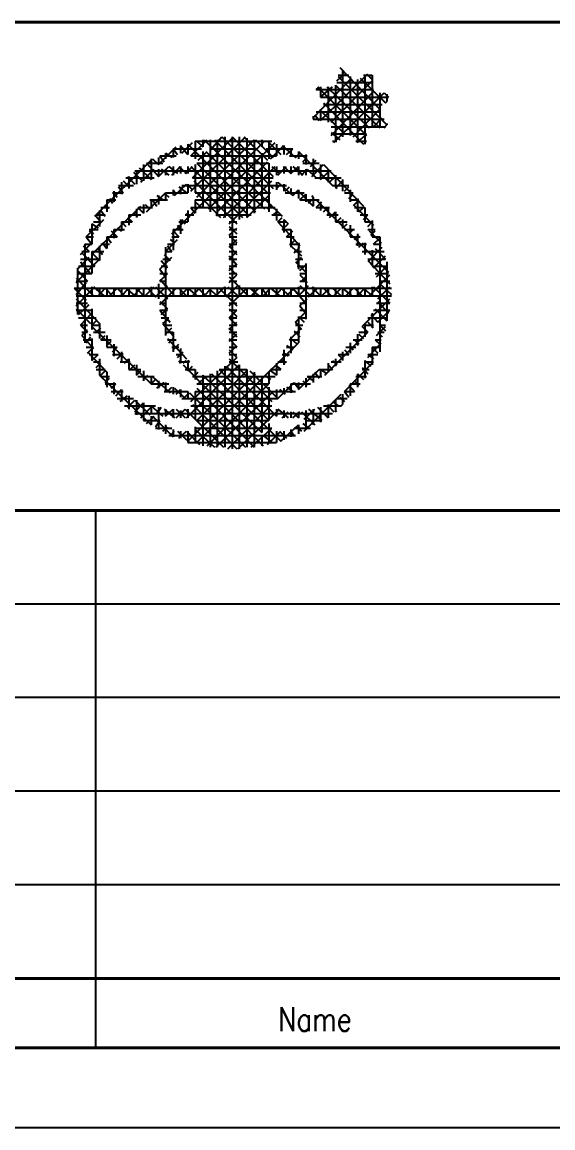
# Model space of a CAD drawing. Extents: x -620 to 569, y 5788 to 6629.
# Drawn here: x 342.9 to 376, y 5792.8 to 5861.9 of the extents above; entities that cross this region are included whole.
import ezdxf

# ---------------------------------------------------------------- set-up
doc = ezdxf.new("R2010")
doc.units = 0
for name, color, linetype, lineweight in [('TEXT_3', 6, 'CONTINUOUS', 25), ('TEXT_7', 1, 'CONTINUOUS', 60), ('VOLL_03', 6, 'CONTINUOUS', 25), ('VOLL_05', 7, 'CONTINUOUS', 40)]:
    doc.layers.add(name, color=color, linetype=linetype, lineweight=lineweight)
doc.styles.add('ROMANS', font='romans.shx', dxfattribs={"width": 0.6, "height": 80})

msp = doc.modelspace()

# ---------------------------------------------------------------- linework, layer by layer
at = {"layer": 'TEXT_7', "lineweight": 25}
for p, q in [((362.686, 5859.0242), (365.1651, 5856.4349)), ((362.8513, 5858.8314), (362.8513, 5854.6995)), ((361.0057, 5855.8839), (363.4022, 5858.3631)), ((361.474, 5855.7187), (364.4214, 5858.6386)), ((362.1351, 5855.6085), (364.6969, 5858.1978)), ((362.4932, 5858.1978), (362.9614, 5858.6386)), ((362.4932, 5858.0876), (364.6969, 5858.0876)), ((362.5758, 5858.5559), (363.2369, 5858.5559)), ((362.5758, 5858.4733), (365.6059, 5855.4432)), ((363.3195, 5858.4733), (363.3195, 5854.7821)), ((363.7878, 5858.2805), (363.7878, 5854.3414)), ((363.9531, 5858.3631), (365.5232, 5856.8205)), ((364.1459, 5858.5559), (364.6969, 5858.5559)), ((364.2286, 5858.5559), (364.2286, 5854.2312)), ((364.3388, 5858.6386), (364.6969, 5858.2805)), ((364.6969, 5858.5559), (364.6969, 5855.333)), ((361.1985, 5857.6469), (361.3913, 5857.8122)), ((361.1985, 5857.6469), (364.7795, 5857.6469)), ((361.2811, 5857.8122), (364.3388, 5854.7821)), ((361.474, 5857.8122), (361.474, 5857.1786)), ((361.474, 5857.1786), (362.2177, 5857.8122)), ((361.8596, 5857.8122), (364.504, 5855.2504)), ((361.9422, 5857.8122), (361.9422, 5855.6085)), ((362.1351, 5854.7821), (364.7795, 5857.5367)), ((362.3003, 5854.3414), (365.4406, 5857.4541)), ((362.4105, 5857.9224), (362.4105, 5854.424)), ((362.4105, 5857.9224), (365.1651, 5855.2504)), ((365.1651, 5857.4541), (365.1651, 5855.2504)), ((365.4406, 5857.4541), (365.7161, 5857.1786)), ((361.474, 5857.1786), (365.7161, 5857.1786)), ((361.6668, 5856.8205), (364.1459, 5854.2312)), ((361.6668, 5856.7103), (365.3304, 5856.7103)), ((365.5232, 5856.8205), (365.6059, 5856.9032)), ((365.6059, 5857.3714), (365.6059, 5856.9032)), ((361.1159, 5856.0768), (361.3913, 5855.7187)), ((361.1985, 5856.2696), (365.1651, 5856.2696)), ((361.474, 5856.4349), (361.474, 5855.7187)), ((361.474, 5856.3522), (362.9614, 5854.8923)), ((363.5124, 5854.6995), (365.1651, 5856.4349)), ((361.0057, 5855.9941), (361.0057, 5855.8013)), ((361.0057, 5855.8013), (365.4406, 5855.8013)), ((362.1351, 5855.333), (365.5232, 5855.333)), ((364.7795, 5855.333), (365.3304, 5855.8839)), ((365.4406, 5855.2504), (365.6059, 5855.4432)), ((365.6059, 5855.5258), (365.6059, 5855.4432)), ((353.3754, 5851.3113), (356.7911, 5854.6995)), ((353.4856, 5852.1377), (356.0474, 5854.6995)), ((354.5874, 5853.8731), (355.3036, 5854.6995)), ((355.3036, 5854.6995), (358.5265, 5851.4766)), ((355.4964, 5854.6995), (355.4964, 5849.6585)), ((355.9647, 5854.6995), (355.9647, 5835.2243)), ((355.9647, 5854.6995), (358.5265, 5852.2203)), ((356.4055, 5854.6995), (356.4055, 5849.5483)), ((356.6809, 5854.6995), (358.1684, 5853.2395)), ((362.1351, 5854.9749), (362.686, 5854.5066)), ((362.1351, 5854.8923), (364.3388, 5854.8923)), ((363.7878, 5854.3414), (364.3388, 5854.8923)), ((351.3645, 5852.9641), (352.4664, 5854.0659)), ((352.1909, 5848.6393), (357.9756, 5854.424)), ((352.2735, 5853.9557), (354.0365, 5853.9557)), ((352.2735, 5853.9557), (352.2735, 5853.4048)), ((352.2735, 5853.9557), (352.549, 5853.5976)), ((352.7418, 5854.1485), (352.7418, 5853.6803)), ((352.7418, 5854.1485), (353.1826, 5853.5976)), ((352.8245, 5853.6803), (353.4856, 5854.3414)), ((353.1826, 5854.2312), (353.1826, 5853.5976)), ((353.1826, 5854.2312), (357.4247, 5850.0166)), ((353.3754, 5853.515), (354.3946, 5854.5066)), ((353.6508, 5854.424), (358.4439, 5854.424)), ((353.6508, 5854.424), (353.6508, 5853.3222)), ((353.761, 5850.9256), (357.342, 5854.5066)), ((353.761, 5854.424), (354.1191, 5854.0659)), ((354.1191, 5854.5066), (354.1191, 5854.0659)), ((354.2018, 5854.5066), (359.0774, 5849.7411)), ((354.4772, 5850.2094), (358.6367, 5854.3414)), ((354.5874, 5854.5066), (354.5874, 5850.0166)), ((354.5874, 5853.9557), (357.5349, 5853.9557)), ((354.8629, 5854.5066), (358.2511, 5851.1185)), ((355.0282, 5854.5066), (355.0282, 5849.7411)), ((356.8737, 5854.6168), (356.8737, 5849.6585)), ((357.342, 5854.5066), (357.342, 5849.934)), ((357.4247, 5854.5066), (358.5265, 5853.4048)), ((357.8103, 5854.5066), (357.8103, 5854.0659)), ((358.0858, 5853.9557), (359.7385, 5853.9557)), ((358.1684, 5854.424), (358.9948, 5853.5976)), ((358.2511, 5854.424), (358.2511, 5853.3222)), ((358.3612, 5853.3222), (359.1876, 5854.1485)), ((358.7193, 5854.2312), (358.7193, 5853.515)), ((359.0774, 5854.1485), (359.9038, 5853.4048)), ((359.1876, 5854.1485), (359.1876, 5853.5976)), ((359.3529, 5853.5976), (359.7385, 5853.9557)), ((359.6284, 5853.9557), (359.6284, 5853.515)), ((362.2177, 5854.424), (362.4932, 5854.424)), ((363.6776, 5854.424), (364.3388, 5854.424)), ((347.3979, 5849.7411), (350.9789, 5853.3222)), ((350.8962, 5853.3222), (350.8962, 5852.0275)), ((350.9789, 5853.3222), (351.3645, 5852.9641)), ((351.3645, 5853.4048), (351.3645, 5852.9641)), ((351.4472, 5853.515), (352.4664, 5853.515)), ((351.4472, 5853.515), (351.7226, 5853.1293)), ((351.8053, 5853.6803), (351.8053, 5853.3222)), ((351.8053, 5853.6803), (352.1909, 5853.4048)), ((353.3754, 5853.515), (358.7193, 5853.515)), ((353.8437, 5853.2395), (354.3946, 5853.7904)), ((354.1191, 5853.7904), (354.1191, 5850.2921)), ((354.312, 5853.7904), (357.9756, 5850.2094)), ((357.8103, 5853.6803), (357.8103, 5850.2921)), ((359.5457, 5853.515), (360.6476, 5853.515)), ((359.9038, 5853.4048), (360.1793, 5853.6803)), ((360.0966, 5853.7904), (360.0966, 5853.3222)), ((360.0966, 5853.7904), (362.2177, 5851.6694)), ((360.3721, 5853.1293), (360.6476, 5853.4048)), ((360.5649, 5853.5976), (360.5649, 5852.9641)), ((360.8404, 5852.8539), (361.1985, 5853.2395)), ((361.0057, 5853.3222), (361.0057, 5852.2203)), ((349.877, 5852.5784), (362.1351, 5852.5784)), ((349.9872, 5852.5784), (349.9872, 5851.752)), ((350.1525, 5852.7712), (350.8962, 5852.0275)), ((350.2627, 5851.8622), (351.0891, 5852.6886)), ((350.4279, 5852.9641), (350.4279, 5851.9448)), ((350.6208, 5853.0467), (351.64, 5853.0467)), ((350.6208, 5853.0467), (351.3645, 5852.2203)), ((351.3645, 5852.2203), (351.9981, 5852.8539)), ((351.3645, 5852.6886), (351.3645, 5852.2203)), ((351.5298, 5852.6886), (351.9981, 5852.3029)), ((351.8053, 5852.6886), (351.8053, 5852.3029)), ((351.9981, 5852.8539), (352.549, 5852.4131)), ((352.1909, 5852.3029), (352.7418, 5852.8539)), ((352.2735, 5852.8539), (352.2735, 5852.3029)), ((352.6316, 5852.8539), (353.0999, 5852.4131)), ((352.7418, 5852.8539), (352.7418, 5852.4131)), ((353.0173, 5852.4131), (353.4856, 5852.8539)), ((353.1826, 5852.8539), (353.1826, 5852.4131)), ((353.3754, 5852.8539), (356.5983, 5849.6585)), ((353.6508, 5852.9641), (353.6508, 5851.2011)), ((353.761, 5853.0467), (358.2511, 5853.0467)), ((353.761, 5853.0467), (356.9564, 5849.8238)), ((354.9455, 5849.934), (358.1684, 5853.1293)), ((355.4138, 5849.6585), (358.6367, 5852.8539)), ((358.2511, 5853.0467), (358.2511, 5850.0166)), ((358.4439, 5852.8539), (358.9122, 5852.4131)), ((358.7193, 5852.8539), (358.7193, 5852.3029)), ((358.802, 5852.3029), (359.3529, 5852.8539)), ((359.1876, 5852.8539), (359.1876, 5852.4131)), ((359.1876, 5852.8539), (359.6284, 5852.4131)), ((359.6284, 5852.8539), (359.6284, 5852.4131)), ((359.6284, 5852.4131), (360.0966, 5852.8539)), ((359.7385, 5852.8539), (360.3721, 5852.3029)), ((360.0966, 5852.8539), (360.0966, 5852.3029)), ((360.2895, 5852.3029), (360.6476, 5852.6886)), ((360.3721, 5853.0467), (361.3913, 5853.0467)), ((360.5649, 5852.6886), (360.5649, 5852.3029)), ((360.6476, 5852.6886), (361.1985, 5852.1377)), ((360.923, 5852.2203), (361.6668, 5852.9641)), ((361.474, 5852.9641), (361.474, 5852.0275)), ((361.474, 5852.0275), (362.0249, 5852.5784)), ((361.6668, 5852.9641), (364.1459, 5850.3747)), ((361.9422, 5852.6886), (361.9422, 5851.8622)), ((349.0506, 5851.8622), (349.0506, 5851.1185)), ((349.1608, 5851.9448), (349.5189, 5851.5867)), ((349.3261, 5852.1377), (351.0891, 5852.1377)), ((349.4363, 5852.2203), (349.877, 5851.752)), ((349.5189, 5852.2203), (349.5189, 5851.4766)), ((349.7944, 5852.4958), (350.3453, 5851.9448)), ((353.4856, 5852.1377), (358.5265, 5852.1377)), ((353.5682, 5851.9448), (356.2402, 5849.2729)), ((355.7719, 5849.2729), (358.4439, 5851.9448)), ((358.7193, 5851.8622), (358.7193, 5851.3939)), ((358.802, 5851.8622), (359.7385, 5851.0358)), ((361.1159, 5852.1377), (362.7686, 5852.1377)), ((362.0249, 5851.8622), (362.4105, 5852.2203)), ((362.4105, 5852.3029), (362.4105, 5851.5867)), ((362.4932, 5851.5867), (362.8513, 5851.9448)), ((362.8513, 5852.0275), (362.8513, 5851.3113)), ((348.4997, 5851.2011), (349.1608, 5851.2011)), ((348.5824, 5851.3113), (348.5824, 5850.6502)), ((348.5824, 5851.2011), (348.7752, 5850.9256)), ((348.8578, 5851.6694), (349.7944, 5851.6694)), ((348.8578, 5851.5867), (349.1608, 5851.2011)), ((350.6208, 5850.0166), (351.8053, 5851.2011)), ((351.8053, 5851.2011), (353.1826, 5851.2011)), ((351.8053, 5851.2011), (351.8053, 5850.7604)), ((352.2735, 5851.3939), (352.2735, 5851.0358)), ((352.2735, 5851.3939), (352.4664, 5851.1185)), ((352.3562, 5851.0358), (353.0999, 5851.752)), ((352.6316, 5851.5867), (353.0999, 5851.2011)), ((352.7418, 5851.5867), (352.7418, 5851.1185)), ((352.8245, 5851.6694), (359.3529, 5851.6694)), ((353.0999, 5851.752), (353.4856, 5851.3939)), ((353.1826, 5851.752), (353.1826, 5851.2011)), ((353.6508, 5851.3113), (355.221, 5849.6585)), ((353.6508, 5851.2011), (358.3612, 5851.2011)), ((358.7193, 5851.4766), (358.9948, 5851.752)), ((359.1876, 5851.752), (359.1876, 5851.3113)), ((359.2703, 5851.3113), (359.5457, 5851.5867)), ((359.2703, 5851.2011), (360.4547, 5851.2011)), ((359.6284, 5851.4766), (359.6284, 5851.1185)), ((359.7385, 5851.0358), (360.0966, 5851.3939)), ((360.014, 5851.3939), (361.0057, 5850.3747)), ((360.0966, 5851.3939), (360.0966, 5850.843)), ((362.2177, 5851.6694), (363.2369, 5851.6694)), ((362.4105, 5851.5867), (362.4932, 5851.4766)), ((362.9614, 5851.3113), (363.2369, 5851.5867)), ((362.9614, 5851.2011), (363.5124, 5851.2011)), ((363.3195, 5851.3939), (363.3195, 5850.6502)), ((348.0314, 5850.4849), (348.2243, 5850.2094)), ((348.1416, 5850.7604), (348.6925, 5850.7604)), ((348.1416, 5850.7604), (348.1416, 5850.0166)), ((348.3069, 5850.843), (348.4997, 5850.5675)), ((350.4279, 5850.4849), (350.4279, 5849.934)), ((350.5381, 5850.4849), (350.8136, 5850.2094)), ((350.8136, 5850.7604), (351.9154, 5850.7604)), ((350.8962, 5850.7604), (350.8962, 5850.2921)), ((350.9789, 5850.7604), (351.2543, 5850.3747)), ((351.2543, 5851.0358), (351.64, 5850.7604)), ((351.3645, 5851.0358), (351.3645, 5850.4849)), ((351.8053, 5851.1185), (351.9981, 5850.9256)), ((353.6508, 5850.7604), (358.2511, 5850.7604)), ((353.6508, 5850.7604), (353.6508, 5849.934)), ((353.6508, 5850.6502), (354.0365, 5850.2921)), ((356.8737, 5849.6585), (358.2511, 5851.0358)), ((358.1684, 5850.2094), (358.4439, 5850.4849)), ((360.1793, 5850.7604), (360.5649, 5851.1185)), ((360.1793, 5850.7604), (361.3913, 5850.7604)), ((360.5649, 5851.1185), (360.5649, 5850.6502)), ((360.7302, 5850.5675), (361.0057, 5850.843)), ((360.923, 5851.0358), (361.0057, 5850.9256)), ((361.0057, 5850.9256), (361.0057, 5850.3747)), ((361.1985, 5850.7604), (365.7161, 5846.2428)), ((361.1985, 5850.2921), (361.5566, 5850.6502)), ((361.474, 5850.6502), (361.474, 5850.0992)), ((363.2369, 5850.843), (363.5124, 5851.1185)), ((363.3195, 5850.7604), (363.8705, 5850.7604)), ((363.5124, 5850.4849), (364.7795, 5849.1902)), ((363.595, 5850.4849), (363.8705, 5850.7604)), ((363.7878, 5850.843), (363.7878, 5850.0166)), ((347.205, 5847.3446), (350.2627, 5850.3747)), ((347.4805, 5849.8238), (348.0314, 5849.8238)), ((347.6733, 5850.0992), (347.6733, 5849.1076)), ((347.756, 5850.2921), (348.3069, 5850.2921)), ((347.756, 5850.0992), (348.0314, 5849.7411)), ((349.5189, 5849.8238), (350.2627, 5849.8238)), ((349.5189, 5849.8238), (349.5189, 5849.1902)), ((349.7944, 5849.934), (350.0698, 5849.7411)), ((349.9872, 5850.2094), (349.9872, 5849.6585)), ((350.0698, 5850.2921), (350.9789, 5850.2921)), ((350.0698, 5850.2921), (350.4279, 5849.934)), ((353.0173, 5849.8238), (353.5682, 5849.8238)), ((353.0999, 5849.934), (353.2927, 5849.6585)), ((353.1826, 5850.0992), (353.1826, 5849.383)), ((353.3754, 5850.2921), (358.6367, 5850.2921)), ((353.3754, 5850.2921), (353.6508, 5849.934)), ((354.9455, 5849.8238), (357.1492, 5849.8238)), ((358.4439, 5849.8238), (358.9948, 5849.8238)), ((358.5265, 5849.8238), (358.7193, 5850.0166)), ((358.7193, 5850.2094), (358.7193, 5849.4657)), ((361.1985, 5850.2921), (362.0249, 5850.2921)), ((361.6668, 5850.0166), (361.9422, 5850.2921)), ((361.8596, 5849.8238), (362.5758, 5849.8238)), ((361.9422, 5850.2921), (361.9422, 5849.8238)), ((362.0249, 5849.6585), (362.4105, 5850.0166)), ((362.4105, 5850.0166), (362.4105, 5849.383)), ((363.595, 5850.2921), (364.2286, 5850.2921)), ((363.8705, 5850.0166), (364.1459, 5850.2921)), ((363.9531, 5849.8238), (364.4214, 5849.8238)), ((364.1459, 5849.5483), (364.4214, 5849.8238)), ((364.2286, 5850.2921), (364.2286, 5849.383)), ((346.8469, 5848.4465), (347.9488, 5849.5483)), ((347.205, 5849.2729), (347.205, 5848.0057)), ((347.205, 5849.2729), (347.5907, 5848.9974)), ((347.3152, 5849.383), (347.756, 5849.383)), ((347.4805, 5849.7411), (347.756, 5849.383)), ((349.0506, 5849.383), (349.7117, 5849.383)), ((349.0506, 5849.383), (349.0506, 5848.8321)), ((349.0506, 5849.383), (349.3261, 5849.1076)), ((349.4363, 5849.6585), (349.7117, 5849.383)), ((352.549, 5849.1902), (352.8245, 5848.8321)), ((352.6316, 5849.383), (353.1826, 5849.383)), ((352.7418, 5849.5483), (352.7418, 5848.6393)), ((352.8245, 5849.5483), (353.0173, 5849.2729)), ((355.7719, 5849.383), (356.2402, 5849.383)), ((355.7719, 5849.1076), (356.2402, 5848.6393)), ((358.802, 5849.383), (359.0774, 5849.6585)), ((358.802, 5849.383), (359.3529, 5849.383)), ((358.802, 5849.383), (360.1793, 5847.8956)), ((359.0774, 5848.9148), (359.4631, 5849.2729)), ((359.1876, 5849.5483), (359.1876, 5848.7219)), ((359.1876, 5849.5483), (359.4631, 5849.2729)), ((362.4105, 5849.383), (363.1267, 5849.383)), ((362.4932, 5849.383), (362.7686, 5849.6585)), ((362.8513, 5849.5483), (362.8513, 5848.9974)), ((362.8513, 5848.9974), (363.1267, 5849.2729)), ((363.3195, 5849.1902), (363.3195, 5848.4465)), ((364.2286, 5849.383), (364.6969, 5849.383)), ((364.4214, 5849.1076), (364.6969, 5849.383)), ((364.6969, 5849.4657), (364.6969, 5848.4465)), ((346.8469, 5848.4465), (347.3152, 5848.4465)), ((346.8469, 5848.4465), (347.205, 5848.0057)), ((347.0398, 5848.9148), (347.5907, 5848.9148)), ((347.0398, 5848.8321), (347.3152, 5848.6393)), ((348.1416, 5848.4465), (348.7752, 5848.4465)), ((348.1416, 5848.4465), (348.1416, 5847.7303)), ((348.1416, 5848.4465), (348.4171, 5848.0884)), ((348.4171, 5848.8321), (348.7752, 5848.4465)), ((348.5824, 5848.9148), (349.2435, 5848.9148)), ((348.5824, 5848.9148), (348.5824, 5848.3638)), ((348.7752, 5848.9974), (349.0506, 5848.8321)), ((352.1909, 5848.4465), (352.6316, 5848.4465)), ((352.2735, 5848.9148), (352.9071, 5848.9148)), ((352.2735, 5848.9148), (352.2735, 5847.6201)), ((352.2735, 5848.8321), (352.6316, 5848.4465)), ((355.7719, 5848.5567), (356.2402, 5848.9974)), ((355.7719, 5848.9148), (356.2402, 5848.9148)), ((355.7719, 5848.5567), (356.2402, 5848.0884)), ((355.7719, 5848.4465), (356.2402, 5848.4465)), ((359.0774, 5848.9148), (359.6284, 5848.9148)), ((359.3529, 5848.4465), (359.7385, 5848.8321)), ((359.3529, 5848.4465), (359.8212, 5848.4465)), ((359.6284, 5848.9148), (359.6284, 5847.8129)), ((362.9614, 5848.9148), (363.595, 5848.9148)), ((363.2369, 5848.6393), (363.5124, 5848.9148)), ((363.3195, 5848.4465), (363.9531, 5848.4465)), ((363.595, 5848.2812), (363.8705, 5848.5567)), ((363.7878, 5848.6393), (363.7878, 5847.8956)), ((364.4214, 5848.9148), (364.8897, 5848.9148)), ((364.504, 5848.8321), (365.2478, 5848.0884)), ((364.6142, 5848.5567), (364.8897, 5848.8321)), ((364.6969, 5848.4465), (365.1651, 5848.4465)), ((365.1651, 5848.4465), (365.1651, 5841.2845)), ((346.4888, 5847.3446), (347.205, 5848.0884)), ((346.6541, 5847.8956), (347.0398, 5847.5375)), ((346.7643, 5848.0057), (347.205, 5848.0057)), ((346.7643, 5848.0057), (346.7643, 5841.8354)), ((347.5907, 5847.7303), (347.8662, 5847.3446)), ((347.6733, 5847.8956), (347.6733, 5846.9865)), ((347.756, 5848.0057), (348.3069, 5848.0057)), ((347.8662, 5848.0884), (348.1416, 5847.7303)), ((351.8053, 5847.5375), (352.549, 5848.2812)), ((351.8053, 5847.8129), (351.8053, 5842.3037)), ((351.9154, 5848.0057), (352.3562, 5848.0057)), ((351.9154, 5847.8956), (352.1909, 5847.5375)), ((352.0807, 5848.2812), (352.3562, 5848.0884)), ((355.7719, 5847.8129), (356.2402, 5848.2812)), ((355.7719, 5848.0057), (356.2402, 5848.0057)), ((355.7719, 5847.8956), (356.2402, 5847.3446)), ((359.5457, 5848.0057), (360.1793, 5848.0057)), ((359.6284, 5848.0057), (359.9038, 5848.2812)), ((359.6284, 5847.8956), (360.2895, 5847.262)), ((359.8212, 5847.4548), (360.1793, 5847.8129)), ((360.0966, 5848.0884), (360.0966, 5846.4356)), ((363.6776, 5848.0057), (364.3388, 5848.0057)), ((363.8705, 5847.8129), (364.1459, 5848.0884)), ((364.2286, 5848.0884), (364.2286, 5847.3446)), ((364.504, 5846.9865), (365.3304, 5847.8129)), ((364.7795, 5848.0057), (365.1651, 5848.3638)), ((364.7795, 5848.0057), (365.2478, 5848.0057)), ((364.8897, 5847.7303), (365.5232, 5847.0692)), ((346.2134, 5845.6092), (347.6733, 5847.0692)), ((346.296, 5846.4356), (347.0398, 5847.1794)), ((346.4888, 5847.0692), (347.6733, 5847.0692)), ((346.5715, 5847.5375), (347.0398, 5847.5375)), ((346.5715, 5847.4548), (347.3979, 5846.6284)), ((347.205, 5847.5375), (347.9488, 5847.5375)), ((347.205, 5847.5375), (347.205, 5846.1601)), ((347.205, 5847.4548), (347.6733, 5846.9865)), ((351.4472, 5846.4356), (352.1909, 5847.1794)), ((351.64, 5847.0692), (352.0807, 5847.0692)), ((351.7226, 5847.3446), (352.0807, 5846.9865)), ((351.8053, 5847.5375), (352.1909, 5847.5375)), ((355.7719, 5847.5375), (356.2402, 5847.5375)), ((355.7719, 5847.0692), (356.2402, 5847.5375)), ((355.7719, 5847.262), (356.2402, 5846.7111)), ((355.7719, 5847.0692), (356.2402, 5847.0692)), ((359.8212, 5847.5375), (360.2895, 5847.5375)), ((359.9038, 5847.0692), (360.3721, 5847.0692)), ((360.014, 5846.9039), (360.2895, 5847.1794)), ((364.0633, 5847.5375), (365.4406, 5847.5375)), ((364.2286, 5847.4548), (364.4214, 5847.6201)), ((364.4214, 5847.0692), (365.5232, 5847.0692)), ((364.6969, 5847.6201), (364.6969, 5846.6284)), ((364.7795, 5846.5182), (365.5232, 5847.262)), ((346.296, 5846.5182), (346.296, 5843.5984)), ((346.296, 5846.353), (346.9296, 5845.6919)), ((346.3787, 5846.6284), (347.3979, 5846.6284)), ((346.4888, 5846.9039), (347.1224, 5846.1601)), ((351.4472, 5846.4356), (351.8053, 5845.9673)), ((351.5298, 5846.9865), (351.9154, 5846.5182)), ((351.5298, 5846.6284), (351.9154, 5846.6284)), ((355.7719, 5846.353), (356.2402, 5846.7937)), ((355.7719, 5846.6284), (356.2402, 5846.6284)), ((355.7719, 5846.5182), (356.2402, 5846.0775)), ((359.9038, 5846.9039), (360.5649, 5846.2428)), ((360.014, 5846.6284), (360.5649, 5846.6284)), ((360.1793, 5846.353), (360.5649, 5846.7111)), ((360.5649, 5846.7937), (360.5649, 5843.3229)), ((364.4214, 5846.9865), (365.7987, 5845.5266)), ((364.6969, 5846.6284), (365.6059, 5846.6284)), ((364.9723, 5845.9673), (365.6059, 5846.6284)), ((365.6059, 5846.9039), (365.6059, 5843.2127)), ((346.2134, 5845.8847), (347.3152, 5844.7828)), ((346.2134, 5845.6919), (346.9296, 5845.6919)), ((346.296, 5846.1601), (347.205, 5846.1601)), ((351.4472, 5846.1601), (351.9154, 5846.1601)), ((351.4472, 5845.6919), (351.9154, 5846.1601)), ((351.4472, 5845.802), (352.3562, 5844.7828)), ((351.4472, 5845.6919), (351.8053, 5845.6919)), ((355.7719, 5846.1601), (356.2402, 5846.1601)), ((355.7719, 5845.6092), (356.2402, 5846.0775)), ((355.7719, 5845.9673), (356.9564, 5844.7828)), ((355.7719, 5845.6919), (356.2402, 5845.6919)), ((360.1793, 5846.1601), (360.5649, 5846.1601)), ((360.1793, 5846.0775), (360.6476, 5845.6092)), ((360.1793, 5845.6919), (360.5649, 5845.6919)), ((360.2895, 5845.6919), (360.5649, 5845.9673)), ((364.504, 5844.7828), (365.7987, 5846.0775)), ((364.8897, 5846.1601), (365.7161, 5846.1601)), ((365.1651, 5845.6919), (365.7987, 5845.6919)), ((346.1032, 5845.2511), (365.9089, 5845.2511)), ((346.1032, 5845.2511), (346.8469, 5844.5074)), ((346.2134, 5844.8655), (346.8469, 5845.6092)), ((346.2134, 5844.1493), (347.3152, 5845.2511)), ((347.205, 5845.3338), (347.205, 5844.7828)), ((347.3152, 5845.3338), (347.9488, 5844.7828)), ((347.5907, 5844.7828), (348.0314, 5845.2511)), ((347.6733, 5845.2511), (347.6733, 5844.7828)), ((348.0314, 5845.2511), (348.4997, 5844.7828)), ((348.1416, 5845.2511), (348.1416, 5844.7828)), ((348.3069, 5844.7828), (348.7752, 5845.2511)), ((348.5824, 5845.2511), (348.5824, 5844.7828)), ((348.7752, 5845.2511), (349.2435, 5844.7828)), ((349.0506, 5845.2511), (349.0506, 5844.7828)), ((349.0506, 5844.7828), (349.5189, 5845.2511)), ((349.3261, 5845.2511), (349.877, 5844.7828)), ((349.5189, 5845.2511), (349.5189, 5844.7828)), ((349.7944, 5844.7828), (350.2627, 5845.2511)), ((349.9872, 5845.2511), (349.9872, 5844.7828)), ((349.9872, 5845.2511), (350.4279, 5844.7828)), ((350.4279, 5845.2511), (350.4279, 5844.7828)), ((350.5381, 5844.7828), (351.0891, 5845.3338)), ((350.7034, 5845.2511), (351.1717, 5844.7002)), ((350.8962, 5845.3338), (350.8962, 5844.7828)), ((351.1717, 5844.7002), (351.9154, 5845.4164)), ((351.1717, 5845.3338), (351.9154, 5844.59)), ((351.3645, 5845.5266), (351.3645, 5844.59)), ((351.4472, 5844.2319), (352.4664, 5845.2511)), ((352.2735, 5845.2511), (352.2735, 5844.7828)), ((352.6316, 5845.2511), (353.0999, 5844.7828)), ((352.7418, 5844.7828), (353.1826, 5845.2511)), ((352.7418, 5845.2511), (352.7418, 5844.7828)), ((353.1826, 5845.2511), (353.1826, 5844.7828)), ((353.1826, 5845.2511), (353.761, 5844.7828)), ((353.4856, 5844.7828), (353.9263, 5845.2511)), ((353.6508, 5845.2511), (353.6508, 5844.7828)), ((353.8437, 5845.2511), (354.312, 5844.7828)), ((354.1191, 5845.2511), (354.1191, 5844.7828)), ((354.2018, 5844.7828), (354.6701, 5845.2511)), ((354.4772, 5845.2511), (355.0282, 5844.7828)), ((354.5874, 5845.2511), (354.5874, 5844.7828)), ((354.9455, 5844.7828), (355.4964, 5845.3338)), ((355.0282, 5845.2511), (355.0282, 5844.7828)), ((355.1383, 5845.2511), (356.2402, 5844.1493)), ((355.4964, 5845.3338), (355.4964, 5844.7828)), ((355.5791, 5844.7002), (356.3228, 5845.4164)), ((355.6893, 5845.3338), (356.4055, 5844.7002)), ((355.7719, 5844.1493), (356.8737, 5845.2511)), ((356.4055, 5845.4164), (356.4055, 5844.7002)), ((356.8737, 5845.2511), (356.8737, 5844.7828)), ((357.0666, 5845.2511), (357.6175, 5844.7828)), ((357.1492, 5844.7828), (357.6175, 5845.2511)), ((357.342, 5845.2511), (357.342, 5844.7828)), ((357.8103, 5845.2511), (357.8103, 5844.7828)), ((357.8103, 5845.2511), (358.1684, 5844.7828)), ((357.893, 5844.7828), (358.3612, 5845.2511)), ((358.2511, 5845.2511), (358.2511, 5844.7828)), ((358.3612, 5845.2511), (358.9122, 5844.7828)), ((358.6367, 5844.7828), (359.0774, 5845.2511)), ((358.7193, 5845.2511), (358.7193, 5844.7828)), ((358.9948, 5845.2511), (359.5457, 5844.7828)), ((359.1876, 5845.2511), (359.1876, 5844.7828)), ((359.3529, 5844.7828), (359.8212, 5845.2511)), ((359.6284, 5845.2511), (359.6284, 5844.7828)), ((359.7385, 5845.2511), (360.5649, 5844.3146)), ((360.0966, 5844.7828), (360.7302, 5845.4164)), ((360.0966, 5845.3338), (360.0966, 5844.7002)), ((360.1793, 5845.4164), (360.8404, 5844.7828)), ((360.7302, 5844.7002), (361.2811, 5845.2511)), ((360.923, 5845.3338), (361.474, 5844.7828)), ((361.0057, 5845.3338), (361.0057, 5844.7828)), ((361.474, 5845.2511), (361.474, 5844.7828)), ((361.5566, 5844.7828), (362.0249, 5845.2511)), ((361.6668, 5845.2511), (362.1351, 5844.7828)), ((361.9422, 5845.2511), (361.9422, 5844.7828)), ((362.2177, 5845.2511), (362.7686, 5844.7828)), ((362.3003, 5844.7828), (362.7686, 5845.2511)), ((362.4105, 5845.2511), (362.4105, 5844.7828)), ((362.8513, 5845.2511), (362.8513, 5844.7828)), ((362.8513, 5845.2511), (363.4022, 5844.7828)), ((363.0441, 5844.7828), (363.5124, 5845.2511)), ((363.3195, 5845.2511), (363.3195, 5844.7828)), ((363.595, 5845.2511), (364.0633, 5844.7828)), ((363.7878, 5845.2511), (363.7878, 5844.7828)), ((363.7878, 5844.7828), (364.2286, 5845.2511)), ((364.1459, 5845.2511), (364.6969, 5844.7828)), ((364.2286, 5845.2511), (364.2286, 5844.7828)), ((364.6969, 5845.3338), (364.6969, 5844.7828)), ((364.7795, 5845.3338), (365.7987, 5844.3146)), ((365.055, 5844.59), (365.7987, 5845.3338)), ((365.1651, 5845.5266), (365.9089, 5844.8655)), ((346.2134, 5844.7828), (365.9089, 5844.7828)), ((346.2134, 5844.59), (347.6733, 5843.0474)), ((346.2134, 5844.3146), (346.9296, 5844.3146)), ((351.4472, 5844.4247), (351.9154, 5843.9565)), ((351.4472, 5844.3146), (351.8053, 5844.3146)), ((355.7719, 5844.3146), (356.2402, 5844.3146)), ((360.1793, 5844.1493), (360.6476, 5844.59)), ((360.1793, 5844.3146), (360.5649, 5844.3146)), ((364.0633, 5842.8546), (365.7987, 5844.59)), ((364.9723, 5844.3146), (365.7987, 5844.3146)), ((365.055, 5844.4247), (365.7161, 5843.681)), ((346.2134, 5843.9565), (347.1224, 5843.0474)), ((346.2134, 5843.8738), (347.205, 5843.8738)), ((346.3787, 5843.5984), (347.0398, 5844.2319)), ((346.4888, 5842.9372), (347.205, 5843.681)), ((347.205, 5843.9565), (347.205, 5842.6618)), ((351.4472, 5843.8738), (351.9154, 5843.8738)), ((351.4472, 5843.8738), (352.0807, 5843.1301)), ((351.5298, 5843.5984), (351.9154, 5843.9565)), ((355.7719, 5843.9565), (356.2402, 5843.4882)), ((355.7719, 5843.8738), (356.2402, 5843.8738)), ((355.7719, 5843.4055), (356.2402, 5843.8738)), ((359.9038, 5843.1301), (360.5649, 5843.7636)), ((360.1793, 5844.1493), (360.5649, 5843.681)), ((360.1793, 5843.8738), (360.5649, 5843.8738)), ((364.6142, 5843.5984), (365.055, 5843.1301)), ((364.6969, 5843.681), (364.6969, 5842.772)), ((364.7795, 5843.8738), (365.7987, 5843.8738)), ((364.8897, 5843.9565), (365.6059, 5843.2127)), ((365.055, 5843.1301), (365.7987, 5843.8738)), ((346.3787, 5843.4055), (347.4805, 5843.4055)), ((346.4888, 5842.9372), (346.9296, 5842.9372)), ((346.4888, 5842.9372), (346.9296, 5842.4965)), ((347.205, 5842.9372), (347.4805, 5843.2127)), ((347.205, 5842.9372), (347.6733, 5842.9372)), ((347.6733, 5843.0474), (347.6733, 5842.1109)), ((351.5298, 5843.4055), (351.9981, 5843.4055)), ((351.64, 5843.0474), (351.9981, 5843.3229)), ((351.64, 5843.0474), (352.2735, 5842.3037)), ((351.7226, 5842.9372), (352.1909, 5842.9372)), ((355.7719, 5843.4055), (356.2402, 5843.4055)), ((355.7719, 5843.4055), (356.2402, 5842.9372)), ((355.7719, 5842.6618), (356.2402, 5843.1301)), ((355.7719, 5842.9372), (356.2402, 5842.9372)), ((359.9038, 5843.1301), (360.2895, 5842.6618)), ((359.9038, 5842.9372), (360.3721, 5842.9372)), ((360.0966, 5843.4882), (360.0966, 5841.8354)), ((360.0966, 5843.4882), (360.4547, 5843.1301)), ((360.0966, 5843.4055), (360.5649, 5843.4055)), ((364.1459, 5842.9372), (364.7795, 5842.9372)), ((364.2286, 5843.0474), (364.2286, 5842.221)), ((364.4214, 5843.4055), (365.6059, 5843.4055)), ((364.4214, 5843.1301), (364.6969, 5842.8546)), ((365.1651, 5842.9372), (365.5232, 5842.9372)), ((365.1651, 5842.9372), (365.5232, 5842.5791)), ((346.5715, 5842.3037), (346.9296, 5842.6618)), ((346.5715, 5842.4965), (346.9296, 5842.4965)), ((346.5715, 5842.3037), (347.3152, 5841.4773)), ((346.8469, 5841.8354), (347.1224, 5842.221)), ((347.0398, 5842.3863), (347.1224, 5842.3037)), ((347.205, 5842.8546), (350.8962, 5839.2736)), ((347.3152, 5842.4965), (348.0314, 5842.4965)), ((347.4805, 5842.4965), (347.756, 5842.772)), ((347.756, 5842.0282), (348.0314, 5842.3037)), ((348.1416, 5842.3037), (348.1416, 5841.5599)), ((351.8053, 5842.3863), (352.1909, 5842.772)), ((351.8053, 5842.4965), (352.2735, 5842.4965)), ((352.2735, 5842.4965), (352.2735, 5841.2845)), ((355.7719, 5842.772), (356.2402, 5842.221)), ((355.7719, 5842.4965), (356.2402, 5842.4965)), ((355.7719, 5841.9456), (356.2402, 5842.3863)), ((359.5457, 5842.0282), (360.2895, 5842.772)), ((359.6284, 5842.221), (359.6284, 5841.2018)), ((359.8212, 5842.5791), (360.1793, 5842.221)), ((359.8212, 5842.4965), (360.1793, 5842.4965)), ((361.7494, 5839.8245), (364.4214, 5842.4965)), ((363.7878, 5842.3863), (363.7878, 5841.6701)), ((363.8705, 5842.4965), (364.4214, 5842.4965)), ((363.8705, 5842.3863), (364.1459, 5842.1109)), ((364.0633, 5842.8546), (364.4214, 5842.4965)), ((364.6969, 5842.772), (364.7795, 5842.8546)), ((364.9723, 5842.3037), (365.5232, 5842.8546)), ((365.055, 5842.4965), (365.4406, 5842.4965)), ((365.055, 5842.4965), (365.3304, 5842.221)), ((346.6541, 5842.0282), (347.205, 5842.0282)), ((346.8469, 5841.5599), (347.3152, 5841.5599)), ((346.9296, 5841.2018), (347.3152, 5841.5599)), ((347.205, 5842.1109), (347.205, 5840.7336)), ((347.756, 5842.0282), (348.4171, 5842.0282)), ((348.1416, 5841.6701), (348.4171, 5841.9456)), ((348.1416, 5841.5599), (348.7752, 5841.5599)), ((348.4997, 5841.2845), (348.7752, 5841.5599)), ((348.5824, 5841.7528), (348.5824, 5841.009)), ((351.9154, 5842.1109), (353.0999, 5840.8437)), ((351.9154, 5842.0282), (352.4664, 5842.0282)), ((351.9981, 5841.8354), (352.2735, 5842.1109)), ((352.1909, 5841.5599), (352.6316, 5841.5599)), ((352.2735, 5841.3947), (352.6316, 5841.7528)), ((353.761, 5835.61), (360.0966, 5841.8354)), ((355.7719, 5842.1109), (356.2402, 5841.5599)), ((355.7719, 5842.0282), (356.2402, 5842.0282)), ((355.7719, 5841.2018), (356.2402, 5841.6701)), ((355.7719, 5841.5599), (356.2402, 5841.5599)), ((359.3529, 5841.6701), (359.7385, 5841.3947)), ((359.3529, 5841.5599), (359.8212, 5841.5599)), ((359.5457, 5842.0282), (360.0966, 5842.0282)), ((359.6284, 5842.1109), (360.014, 5841.7528)), ((363.0441, 5841.5599), (363.6776, 5841.5599)), ((363.3195, 5841.8354), (363.3195, 5841.2018)), ((363.3195, 5841.6701), (363.5124, 5841.3947)), ((363.5124, 5842.0282), (364.0633, 5842.0282)), ((363.595, 5842.0282), (363.8705, 5841.7528)), ((364.4214, 5840.9264), (365.2478, 5841.8354)), ((364.6969, 5841.5599), (365.1651, 5841.5599)), ((364.6969, 5841.5599), (364.6969, 5840.4581)), ((364.6969, 5841.5599), (365.055, 5841.2018)), ((364.8897, 5842.0282), (365.2478, 5842.0282)), ((364.8897, 5842.0282), (365.1651, 5841.7528)), ((346.9296, 5841.2845), (348.1416, 5840.0174)), ((347.0398, 5841.1192), (347.5907, 5841.1192)), ((347.205, 5840.7336), (347.5907, 5841.1192)), ((347.6733, 5840.8437), (347.6733, 5839.8245)), ((348.4997, 5841.1192), (349.1608, 5841.1192)), ((348.7752, 5840.8437), (349.1608, 5841.2018)), ((349.0506, 5841.2845), (349.0506, 5840.6509)), ((349.2435, 5840.5683), (349.5189, 5840.8437)), ((349.5189, 5840.8437), (349.5189, 5840.1826)), ((352.4664, 5841.1192), (352.9071, 5841.1192)), ((352.549, 5840.9264), (352.9071, 5841.2845)), ((352.7418, 5841.4773), (352.7418, 5840.5683)), ((353.3754, 5838.1718), (356.2402, 5840.9264)), ((355.7719, 5841.3947), (356.2402, 5840.9264)), ((355.7719, 5841.1192), (356.2402, 5841.1192)), ((355.7719, 5840.8437), (358.4439, 5838.1718)), ((358.9948, 5840.8437), (359.2703, 5840.5683)), ((359.0774, 5841.1192), (359.5457, 5841.1192)), ((359.1876, 5841.3947), (359.1876, 5840.4581)), ((359.1876, 5841.2018), (359.4631, 5841.009)), ((362.4105, 5840.8437), (362.4105, 5840.3755)), ((362.5758, 5841.1192), (363.2369, 5841.1192)), ((362.5758, 5841.1192), (362.8513, 5840.8437)), ((362.8513, 5841.2845), (362.8513, 5840.7336)), ((362.9614, 5841.3947), (363.2369, 5841.1192)), ((364.4214, 5841.1192), (365.055, 5841.1192)), ((364.4214, 5841.1192), (364.7795, 5840.8437)), ((347.3152, 5840.6509), (347.6733, 5840.6509)), ((347.4805, 5840.2928), (347.756, 5840.5683)), ((347.4805, 5840.1826), (348.0314, 5840.1826)), ((348.968, 5840.6509), (349.6016, 5840.6509)), ((349.5189, 5840.1826), (350.2627, 5840.1826)), ((349.6016, 5840.1826), (349.877, 5840.4581)), ((349.9872, 5840.4581), (349.9872, 5839.8245)), ((352.6316, 5840.7336), (352.7418, 5840.5683)), ((352.7418, 5840.6509), (353.2927, 5840.6509)), ((352.9071, 5840.5683), (353.0999, 5840.7336)), ((352.9071, 5840.4581), (357.893, 5835.4171)), ((353.0173, 5840.1826), (353.6508, 5840.1826)), ((353.0999, 5837.1526), (356.4055, 5840.4581)), ((353.1826, 5840.7336), (353.1826, 5840.1)), ((353.1826, 5840.7336), (353.2927, 5840.6509)), ((353.1826, 5840.1), (353.4856, 5840.3755)), ((353.6508, 5840.1826), (353.6508, 5839.5491)), ((355.1383, 5840.1826), (356.8737, 5840.1826)), ((355.1383, 5840.1826), (358.2511, 5836.9873)), ((355.4964, 5840.3755), (355.4964, 5835.3345)), ((355.5791, 5840.3755), (358.7193, 5837.2627)), ((355.7719, 5840.6509), (356.3228, 5840.6509)), ((356.4055, 5840.4581), (356.4055, 5835.2243)), ((356.8737, 5840.1826), (356.8737, 5835.3345)), ((358.3612, 5840.1826), (358.9948, 5840.1826)), ((358.6367, 5840.4581), (358.9948, 5840.1826)), ((358.7193, 5840.5683), (358.7193, 5839.8245)), ((358.802, 5840.6509), (359.3529, 5840.6509)), ((360.0966, 5838.9155), (361.3913, 5840.1826)), ((361.3913, 5840.1826), (362.2177, 5840.1826)), ((361.474, 5840.1826), (361.474, 5839.7419)), ((361.474, 5840.1826), (361.8596, 5839.9072)), ((361.9422, 5840.5683), (361.9422, 5840.0174)), ((361.9422, 5840.4581), (362.2177, 5840.1826)), ((362.1351, 5840.6509), (362.7686, 5840.6509)), ((362.2177, 5840.7336), (362.4932, 5840.4581)), ((362.9614, 5838.8053), (364.6969, 5840.5683)), ((364.0633, 5840.2928), (364.4214, 5839.9072)), ((364.0633, 5840.1826), (364.504, 5840.1826)), ((364.2286, 5840.7336), (364.2286, 5839.6317)), ((364.2286, 5840.7336), (364.6142, 5840.3755)), ((364.2286, 5840.6509), (364.7795, 5840.6509)), ((347.6733, 5839.8245), (350.8962, 5836.7118)), ((347.756, 5839.8245), (348.0314, 5840.1)), ((347.756, 5839.7419), (348.3069, 5839.7419)), ((348.0314, 5839.3562), (348.3069, 5839.6317)), ((348.1416, 5840.0174), (348.1416, 5839.0808)), ((349.9872, 5839.8245), (350.2627, 5840.1)), ((350.0698, 5839.7419), (351.0891, 5839.7419)), ((350.4279, 5840.1), (350.4279, 5839.4664)), ((350.4279, 5839.5491), (350.7034, 5839.8245)), ((350.8962, 5839.7419), (350.8962, 5839.2736)), ((350.8962, 5839.2736), (351.1717, 5839.5491)), ((350.9789, 5839.7419), (352.0807, 5838.7227)), ((351.3645, 5839.4664), (351.3645, 5838.9981)), ((353.1826, 5835.6926), (357.4247, 5839.9072)), ((353.4856, 5839.7419), (358.6367, 5839.7419)), ((353.5682, 5839.7419), (353.8437, 5840.0174)), ((353.761, 5836.9873), (356.8737, 5840.1)), ((353.8437, 5839.2736), (354.312, 5839.7419)), ((354.1191, 5839.8245), (354.1191, 5835.4171)), ((354.1191, 5839.8245), (357.8103, 5836.2435)), ((354.5874, 5839.9072), (354.5874, 5835.3345)), ((354.6701, 5839.9072), (358.9948, 5835.6926)), ((355.0282, 5840.1), (355.0282, 5835.3345)), ((357.0666, 5840.1), (358.802, 5838.3646)), ((357.342, 5840.0174), (357.342, 5835.3345)), ((357.8103, 5839.7419), (357.8103, 5836.2435)), ((357.9756, 5839.8245), (358.3612, 5839.5491)), ((358.2511, 5840.0174), (358.2511, 5839.2736)), ((358.3612, 5840.1), (358.7193, 5839.8245)), ((360.3721, 5839.4664), (360.6476, 5839.191)), ((360.5649, 5839.6317), (360.5649, 5839.0808)), ((360.6476, 5839.7419), (361.5566, 5839.7419)), ((360.6476, 5839.7419), (361.0057, 5839.4664)), ((361.0057, 5839.9072), (361.0057, 5839.3562)), ((361.1159, 5840.0174), (361.3913, 5839.6317)), ((363.595, 5839.4664), (363.8705, 5839.191)), ((363.6776, 5839.7419), (364.3388, 5839.7419)), ((363.7878, 5839.9072), (363.7878, 5839.0808)), ((363.7878, 5839.9072), (364.1459, 5839.5491)), ((348.0314, 5839.2736), (348.6925, 5839.2736)), ((348.4171, 5838.9981), (348.6925, 5839.2736)), ((348.4171, 5838.8053), (349.1608, 5838.8053)), ((348.5824, 5839.3562), (348.5824, 5838.64)), ((348.6925, 5838.5299), (349.0506, 5838.9155)), ((349.0506, 5838.9155), (349.0506, 5838.1718)), ((350.8962, 5839.2736), (351.9981, 5839.2736)), ((351.2543, 5838.9981), (351.7226, 5839.3562)), ((351.7226, 5838.8053), (353.1826, 5838.8053)), ((351.8053, 5839.3562), (351.8053, 5838.8053)), ((351.9154, 5838.8053), (352.1909, 5839.0808)), ((352.2735, 5839.0808), (352.2735, 5838.64)), ((352.3562, 5838.9981), (353.0173, 5838.3646)), ((352.4664, 5838.64), (352.7418, 5838.9155)), ((352.7418, 5838.9155), (352.7418, 5838.4472)), ((353.1826, 5838.8053), (353.1826, 5838.3646)), ((353.6508, 5838.8053), (353.6508, 5837.0699)), ((353.6508, 5838.8053), (359.9038, 5838.8053)), ((353.761, 5839.2736), (358.2511, 5839.2736)), ((353.761, 5838.9981), (357.342, 5835.3345)), ((354.3946, 5835.4171), (358.2511, 5839.2736)), ((354.9455, 5835.3345), (358.5265, 5838.8053)), ((358.2511, 5839.0808), (358.2511, 5836.9873)), ((358.7193, 5838.9155), (358.7193, 5838.3646)), ((358.802, 5838.3646), (359.8212, 5839.3562)), ((358.9122, 5838.9155), (359.2703, 5838.64)), ((359.1876, 5838.9981), (359.1876, 5838.64)), ((359.3529, 5839.0808), (359.7385, 5838.8053)), ((359.6284, 5839.2736), (359.6284, 5838.7227)), ((359.6284, 5839.2736), (360.8404, 5839.2736)), ((359.8212, 5839.3562), (360.0966, 5838.9981)), ((360.0966, 5839.3562), (360.0966, 5838.9155)), ((362.9614, 5838.8053), (363.2369, 5838.4472)), ((362.9614, 5838.8053), (363.595, 5838.8053)), ((363.2369, 5839.191), (363.595, 5838.8053)), ((363.3195, 5839.2736), (363.3195, 5838.5299)), ((363.3195, 5839.2736), (363.9531, 5839.2736)), ((348.7752, 5838.3646), (349.7944, 5838.3646)), ((348.968, 5838.1718), (349.4363, 5838.5299)), ((349.4363, 5837.8137), (349.877, 5838.2544)), ((349.5189, 5838.5299), (349.5189, 5837.7035)), ((349.877, 5838.2544), (350.8136, 5837.3454)), ((349.877, 5837.5382), (350.4279, 5838.0891)), ((349.9872, 5838.2544), (349.9872, 5837.3454)), ((350.4279, 5838.0891), (350.4279, 5836.9873)), ((352.8245, 5838.3646), (358.802, 5838.3646)), ((352.9071, 5838.3646), (353.2927, 5838.7227)), ((353.2927, 5838.7227), (356.7911, 5835.3345)), ((360.4547, 5836.3262), (362.7686, 5838.64)), ((362.2177, 5838.1718), (362.5758, 5837.8963)), ((362.4105, 5838.2544), (362.4105, 5837.5382)), ((362.4932, 5838.3646), (363.1267, 5838.3646)), ((362.686, 5838.4472), (362.9614, 5838.1718)), ((362.8513, 5838.64), (362.8513, 5837.9789)), ((349.2435, 5837.8963), (351.1717, 5837.8963)), ((349.877, 5837.428), (362.2177, 5837.428)), ((350.2627, 5837.1526), (350.9789, 5837.8963)), ((350.8962, 5837.8963), (350.8962, 5837.428)), ((350.8962, 5837.8963), (351.64, 5837.2627)), ((351.2543, 5837.428), (351.5298, 5837.8137)), ((351.3645, 5837.8137), (351.3645, 5836.4364)), ((351.7226, 5837.7035), (352.3562, 5837.1526)), ((351.8053, 5837.2627), (352.2735, 5837.7035)), ((351.8053, 5837.7035), (351.8053, 5837.2627)), ((352.2735, 5837.7035), (352.2735, 5837.1526)), ((352.4664, 5837.1526), (353.0173, 5837.7035)), ((352.4664, 5837.7035), (353.0173, 5837.1526)), ((352.7418, 5837.6208), (352.7418, 5837.1526)), ((353.0173, 5837.7035), (355.4138, 5835.3345)), ((353.1826, 5837.7035), (353.1826, 5837.1526)), ((353.3754, 5837.8963), (358.4439, 5837.8963)), ((353.4856, 5837.9789), (356.2402, 5835.2243)), ((355.6893, 5835.2243), (358.3612, 5837.8963)), ((356.3228, 5835.2243), (358.9122, 5837.7035)), ((358.7193, 5837.7035), (358.7193, 5837.2627)), ((358.802, 5837.7035), (359.4631, 5837.1526)), ((359.0774, 5837.1526), (359.4631, 5837.5382)), ((359.1876, 5837.6208), (359.1876, 5837.1526)), ((359.6284, 5837.5382), (359.6284, 5837.1526)), ((359.7385, 5837.1526), (360.1793, 5837.5382)), ((359.7385, 5837.5382), (360.0966, 5837.1526)), ((360.0966, 5837.5382), (360.0966, 5837.1526)), ((360.2895, 5837.5382), (361.1159, 5836.7118)), ((360.4547, 5837.0699), (361.1159, 5837.7035)), ((360.5649, 5837.6208), (360.5649, 5836.4364)), ((360.7302, 5837.7035), (361.5566, 5836.9873)), ((361.0057, 5837.7035), (361.0057, 5836.7118)), ((361.2811, 5837.8137), (361.9422, 5837.1526)), ((361.474, 5837.8137), (361.474, 5836.8771)), ((361.6668, 5837.8963), (362.7686, 5837.8963)), ((361.9422, 5837.9789), (361.9422, 5837.1526)), ((361.9422, 5837.8963), (362.3003, 5837.5382)), ((362.4105, 5837.5382), (362.4932, 5837.6208)), ((362.7686, 5837.8963), (362.8513, 5837.9789)), ((350.4279, 5836.9873), (351.4472, 5836.9873)), ((350.6208, 5836.7945), (351.0891, 5837.2627)), ((350.8962, 5837.2627), (350.8962, 5836.7118)), ((350.9789, 5837.2627), (352.2735, 5835.9681)), ((351.1717, 5836.6016), (351.4472, 5836.9873)), ((351.8053, 5836.7118), (351.8053, 5836.1609)), ((353.761, 5836.9873), (358.2511, 5836.9873)), ((358.2511, 5836.7945), (358.2511, 5835.61)), ((358.9948, 5835.6926), (360.0966, 5836.7118)), ((360.0966, 5836.7118), (360.0966, 5836.1609)), ((360.3721, 5836.7945), (360.7302, 5836.519)), ((360.5649, 5836.9873), (361.5566, 5836.9873)), ((351.1717, 5836.519), (352.1909, 5836.519)), ((351.64, 5836.3262), (351.9154, 5836.6016)), ((351.9981, 5836.0507), (359.9038, 5836.0507)), ((352.0807, 5836.0507), (352.3562, 5836.3262)), ((352.2735, 5836.4364), (352.2735, 5835.9681)), ((352.549, 5836.3262), (353.2927, 5835.61)), ((352.6316, 5835.8854), (353.0999, 5836.3262)), ((352.7418, 5836.3262), (352.7418, 5835.8854)), ((353.0999, 5836.3262), (353.9263, 5835.4998)), ((353.1826, 5836.3262), (353.1826, 5835.61)), ((353.6508, 5836.6016), (353.6508, 5835.61)), ((353.6508, 5836.519), (358.4439, 5836.519)), ((353.6508, 5836.4364), (354.8629, 5835.3345)), ((357.1492, 5835.3345), (358.4439, 5836.519)), ((357.8103, 5836.0507), (357.8103, 5835.4171)), ((357.893, 5836.0507), (358.4439, 5835.61)), ((358.1684, 5835.4998), (358.9948, 5836.3262)), ((358.7193, 5836.3262), (358.7193, 5835.61)), ((358.9122, 5836.3262), (359.3529, 5835.8854)), ((359.1876, 5836.3262), (359.1876, 5835.7752)), ((359.6284, 5836.4364), (359.6284, 5835.9681)), ((359.6284, 5836.3262), (359.8212, 5836.0507)), ((359.8212, 5836.519), (360.8404, 5836.519)), ((359.9038, 5836.6016), (360.2895, 5836.3262)), ((353.1826, 5835.61), (358.7193, 5835.61))]:
    msp.add_line(p, q, dxfattribs=at)
at = {"layer": 'VOLL_03'}
for p, q in [((347.4254, 5831.3691), (347.4254, 5797.8284)), ((378.6217, 5825.5291), (292.1722, 5825.5291)), ((378.6217, 5819.6891), (292.1722, 5819.6891)), ((378.6217, 5813.8491), (292.1722, 5813.8491)), ((378.6217, 5807.9923), (292.1722, 5807.9923))]:
    msp.add_line(p, q, dxfattribs=at)
at = {"layer": 'VOLL_03', "ltscale": 0.8}
msp.add_line((563.6217, 5792.8285), (-615.3783, 5792.8285), dxfattribs=at)
at = {"layer": 'VOLL_05'}
for p, q in [((378.6217, 5861.8607), (292.1722, 5861.8607)), ((378.6217, 5831.3691), (292.1722, 5831.3691)), ((378.6217, 5802.1523), (292.1722, 5802.1523))]:
    msp.add_line(p, q, dxfattribs=at)
at = {"layer": 'VOLL_05', "ltscale": 0.8}
msp.add_line((558.6217, 5797.8285), (-610.3783, 5797.8285), dxfattribs=at)

# ---------------------------------------------------------------- texts
at = {"layer": 'TEXT_3', "style": 'ROMANS', "width": 0.8}
msp.add_text(' Name', height=1.5, dxfattribs=at).set_placement((358.0179, 5798.8635))

doc.saveas('drawing.dxf')
